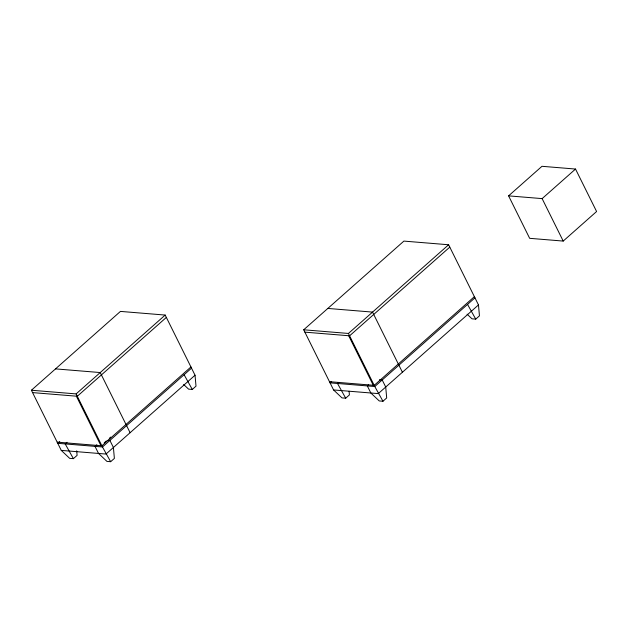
<?xml version="1.0" encoding="UTF-8"?>
<svg xmlns="http://www.w3.org/2000/svg" width="628" height="628" viewBox="0 0 628 628"><rect width="100%" height="100%" fill="white"/><g stroke="black" fill="none" stroke-linecap="round" stroke-linejoin="round"><path stroke-width="0.94" d="M76.702 450.81L77.103 455.363L73.39 458.652L69.669 458.346L61.261 450.394L31.4 390.239L120.45 311.402L165.18 315.068L195.041 375.222L196.007 386.149L192.294 389.439L188.565 389.132L183.666 384.493M31.4 390.239L76.121 393.905L165.18 315.068M166.349 317.423L77.299 396.26L32.57 392.602M59.77 441.531L57.752 443.321L102.474 446.979L191.524 368.149M67.055 442.285L65.202 443.933L73.39 458.652M96.877 444.726L95.016 446.375L98.533 453.447L106.933 461.392L110.661 461.698L114.374 458.416L113.409 447.489L109.892 440.409L108.032 440.259M104.248 442.811L106.407 440.903M109.272 438.36L110.709 437.088M57.164 442.143L101.885 445.801L190.943 366.964M195.041 375.222L105.991 454.06L61.261 450.394M349.089 391.268L349.411 394.91L345.698 398.199L341.97 397.893L333.57 389.941L303.709 329.786L403.89 241.097L448.62 244.763L478.481 304.918L479.447 315.845L475.734 319.126L472.005 318.82L467.106 314.188M303.709 329.786L348.43 333.452L448.62 244.763M449.789 247.118L349.6 335.807L304.878 332.149M508.586 195.865L541.98 166.302L575.523 169.05L596.6 211.51L563.206 241.074L529.663 238.326L508.586 195.865L542.129 198.613L575.523 169.05M331.403 381.675L330.053 382.868L374.783 386.526L474.964 297.837M338.751 382.381L337.511 383.48L345.698 398.199M368.565 384.823L367.325 385.922L370.842 392.995L379.241 400.939L382.97 401.245L386.683 397.964L385.718 387.036L382.201 379.956L379.406 379.728M329.472 381.691L374.194 385.349L474.383 296.659M478.481 304.918L378.291 393.607L333.57 389.941M327.824 308.434L372.553 312.1L402.415 372.255M55.515 368.887L100.245 372.553L130.106 432.708M475.734 319.126L467.546 304.407M382.97 401.245L374.783 386.526M192.294 389.439L184.106 374.72M110.661 461.698L102.474 446.979M542.129 198.613L563.206 241.074M348.43 333.452L374.194 385.349M348.673 335.729L373.268 385.27M76.121 393.905L101.885 445.801M76.365 396.182L100.959 445.723"/></g></svg>
